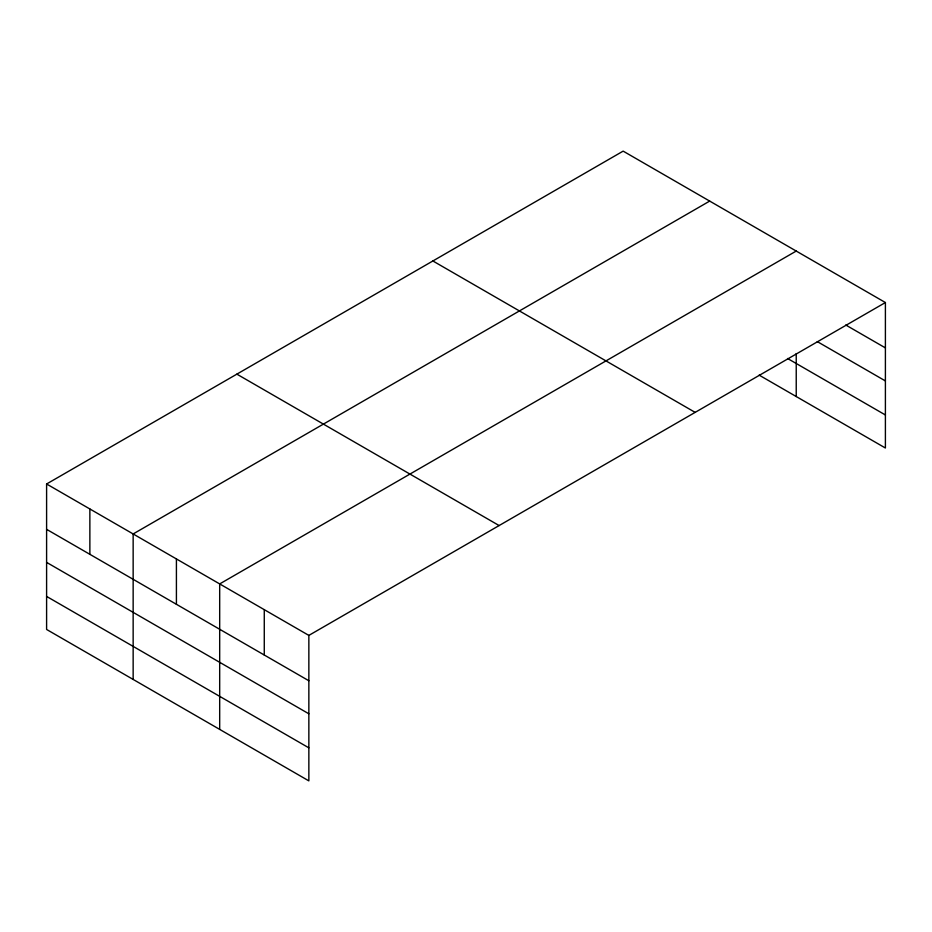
<?xml version="1.0" encoding="UTF-8"?>
<svg xmlns="http://www.w3.org/2000/svg" width="932" height="932" viewBox="0 0 932 932"><rect width="100%" height="100%" fill="white"/><g stroke="black" fill="none" stroke-linecap="round" stroke-linejoin="round"><path stroke-width="1.4" d="M885.4 302.539L623.147 151.124L46.6 483.988L46.6 629.461L308.853 780.876L308.853 635.403L885.4 302.539L885.4 448.012L759.137 375.118M709.683 201.091L133.148 533.954L133.148 679.428M796.231 251.058L219.684 583.921L219.684 729.395M845.767 325.012L885.4 347.892M817.282 341.601L885.4 380.932M787.575 358.494L885.4 414.973M432.879 260.972L695.144 412.375M236.856 374.14L499.121 525.555M46.6 483.988L308.853 635.403M46.6 529.341L308.853 680.756M46.6 562.38L308.853 713.796M46.6 596.422L308.853 747.837M796.231 353.566L796.231 396.531M264.269 609.656L264.269 655.01M176.416 558.932L176.416 604.286M89.868 508.965L89.868 554.319"/></g></svg>
